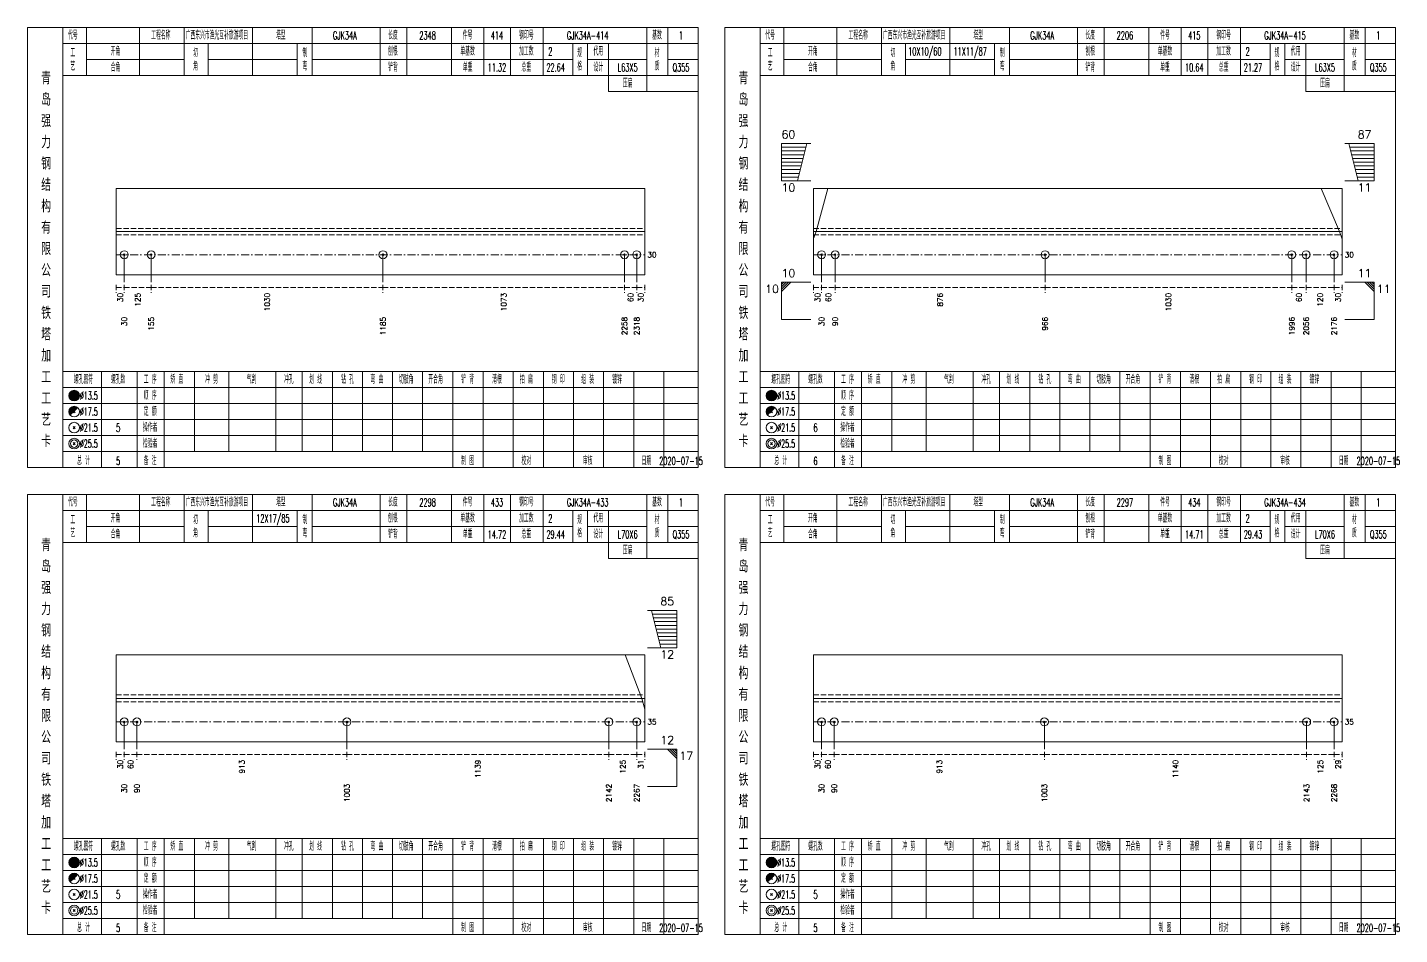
# Model space of a CAD drawing. Extents: x 0 to 2606, y -377 to 6479.
# Drawn here: x 0 to 514, y 4725 to 5065 of the extents above; entities that cross this region are included whole.
import ezdxf
from ezdxf.enums import TextEntityAlignment as Align

# ---------------------------------------------------------------- set-up
doc = ezdxf.new("R2010")
doc.units = 0
doc.header["$MEASUREMENT"] = 0
doc.linetypes.add('一点画线', pattern=[5.2, 3, -1, 0.2, -1])
doc.linetypes.add('虚线', pattern=[2.75, 2, -0.75])
doc.layers.get('0').update_dxf_attribs({"linetype": 'CONTINUOUS', "lineweight": 25})
doc.layers.add('1', color=7, linetype='CONTINUOUS', lineweight=25)
doc.layers.add('4', color=7, linetype='CONTINUOUS', lineweight=25)
doc.styles.get("Standard").update_dxf_attribs({"font": 'simplex.shx', "width": 0.7, "height": 3, "bigfont": 'gbhzfs.shx'})

msp = doc.modelspace()

# ---------------------------------------------------------------- linework, layer by layer
at = {"color": 7, "linetype": 'Continuous', "lineweight": 13}
for p, q in [((282.7, 5021.5), (293.7, 5021.5)), ((282.7, 5007.5), (282.7, 5021.5)), ((282.7, 5020.1), (291.85, 5020.1)), ((288.7, 5007.5), (292.2, 5021.5)), ((504.8, 5021.5), (493.8, 5021.5)), ((498.8, 5007.5), (495.3, 5021.5)), ((504.8, 5020.1), (495.65, 5020.1)), ((504.8, 5007.5), (504.8, 5021.5)), ((282.7, 5018.7), (291.5, 5018.7)), ((282.7, 5017.3), (291.15, 5017.3)), ((282.7, 5015.9), (290.8, 5015.9)), ((504.8, 5018.7), (496, 5018.7)), ((504.8, 5017.3), (496.35, 5017.3)), ((504.8, 5015.9), (496.7, 5015.9)), ((282.7, 5014.5), (290.45, 5014.5)), ((282.7, 5013.1), (290.1, 5013.1)), ((282.7, 5011.7), (289.75, 5011.7)), ((282.7, 5010.3), (289.4, 5010.3)), ((504.8, 5014.5), (497.05, 5014.5)), ((504.8, 5013.1), (497.4, 5013.1)), ((504.8, 5011.7), (497.75, 5011.7)), ((504.8, 5010.3), (498.1, 5010.3)), ((282.7, 5008.9), (289.05, 5008.9)), ((282.7, 5007.5), (293.7, 5007.5)), ((295.6, 4988.5), (300.09, 5004.69)), ((491.81, 4988.5), (484.99, 5004.69)), ((504.8, 5007.5), (493.8, 5007.5)), ((504.8, 5008.9), (498.45, 5008.9)), ((294.7, 4985.93), (295.6, 4988.5)), ((492.8, 4985.67), (491.81, 4988.5)), ((36.3, 4979.81), (36.3, 4969.5)), ((46.38, 4979.81), (46.38, 4969.5)), ((133.28, 4979.81), (133.28, 4969.5)), ((223.81, 4979.81), (223.81, 4969.5)), ((228.4, 4979.81), (228.4, 4969.5)), ((297.7, 4979.81), (297.7, 4969.5)), ((302.78, 4979.81), (302.78, 4969.5)), ((381.45, 4979.81), (381.45, 4969.5)), ((473.94, 4979.81), (473.94, 4969.5)), ((479.33, 4979.81), (479.33, 4969.5)), ((489.8, 4979.81), (489.8, 4969.5)), ((282.7, 4969.5), (293.7, 4969.5)), ((282.7, 4969.5), (282.7, 4955.5)), ((283.57, 4969.5), (282.7, 4968.62)), ((284.45, 4969.5), (282.7, 4967.75)), ((285.32, 4969.5), (282.7, 4966.88)), ((286.2, 4969.5), (282.7, 4966)), ((504.8, 4969.5), (493.8, 4969.5)), ((501.3, 4969.5), (504.8, 4966)), ((502.18, 4969.5), (504.8, 4966.88)), ((503.05, 4969.5), (504.8, 4967.75)), ((503.93, 4969.5), (504.8, 4968.62)), ((504.8, 4969.5), (504.8, 4955.5)), ((282.7, 4955.5), (293.7, 4955.5)), ((504.8, 4955.5), (493.8, 4955.5)), ((243.4, 4846.5), (232.4, 4846.5)), ((237.4, 4832.5), (233.9, 4846.5)), ((243.4, 4832.5), (243.4, 4846.5)), ((243.4, 4845.1), (234.25, 4845.1)), ((243.4, 4843.7), (234.6, 4843.7)), ((243.4, 4842.3), (234.95, 4842.3)), ((243.4, 4840.9), (235.3, 4840.9)), ((243.4, 4839.5), (235.65, 4839.5)), ((243.4, 4838.1), (236, 4838.1)), ((243.4, 4836.7), (236.35, 4836.7)), ((243.4, 4835.3), (236.7, 4835.3)), ((230.37, 4813.5), (224.07, 4829.79)), ((243.4, 4832.5), (232.4, 4832.5)), ((243.4, 4833.9), (237.05, 4833.9)), ((231.4, 4809.54), (230.37, 4813.5)), ((36.3, 4804.71), (36.3, 4794.5)), ((41.06, 4804.71), (41.06, 4794.5)), ((119.76, 4804.71), (119.76, 4794.5)), ((217.95, 4804.71), (217.95, 4794.5)), ((228.4, 4804.71), (228.4, 4794.5)), ((297.7, 4804.71), (297.7, 4794.5)), ((302.46, 4804.71), (302.46, 4794.5)), ((381.2, 4804.71), (381.2, 4794.5)), ((479.52, 4804.71), (479.52, 4794.5)), ((489.8, 4804.71), (489.8, 4794.5)), ((243.4, 4794.5), (232.4, 4794.5)), ((239.9, 4794.5), (243.4, 4791)), ((240.78, 4794.5), (243.4, 4791.88)), ((241.65, 4794.5), (243.4, 4792.75)), ((242.53, 4794.5), (243.4, 4793.62)), ((243.4, 4794.5), (243.4, 4780.5)), ((243.4, 4780.5), (232.4, 4780.5))]:
    msp.add_line(p, q, dxfattribs=at)
at = {"color": 7, "linetype": 'Continuous', "lineweight": 18}
for p, q in [((33.3, 5004.69), (33.3, 4972.31)), ((33.3, 5004.69), (231.4, 5004.69)), ((231.4, 5004.69), (231.4, 4972.31)), ((294.7, 5004.69), (294.7, 4972.31)), ((294.7, 5004.69), (492.8, 5004.69)), ((492.8, 5004.69), (492.8, 4972.31)), ((33.3, 4988.5), (231.4, 4988.5)), ((294.7, 4988.5), (492.8, 4988.5)), ((33.3, 4829.79), (33.3, 4797.21)), ((33.3, 4829.79), (231.4, 4829.79)), ((231.4, 4829.79), (231.4, 4797.21)), ((294.7, 4829.79), (294.7, 4797.21)), ((294.7, 4829.79), (492.8, 4829.79)), ((492.8, 4829.79), (492.8, 4797.21)), ((33.3, 4813.5), (231.4, 4813.5)), ((294.7, 4813.5), (492.8, 4813.5))]:
    msp.add_line(p, q, dxfattribs=at)
at = {"color": 1, "linetype": '虚线', "lineweight": 18}
for p, q in [((33.3, 4989.69), (231.4, 4989.69)), ((294.7, 4989.69), (492.8, 4989.69)), ((33.3, 4987.31), (231.4, 4987.31)), ((294.7, 4987.31), (492.8, 4987.31)), ((33.3, 4814.79), (231.4, 4814.79)), ((294.7, 4814.79), (492.8, 4814.79)), ((33.3, 4812.21), (231.4, 4812.21)), ((294.7, 4812.21), (492.8, 4812.21))]:
    msp.add_line(p, q, dxfattribs=at)
at = {"color": 3, "linetype": '一点画线', "lineweight": 13}
for p, q in [((33.3, 4979.81), (231.4, 4979.81)), ((294.7, 4979.81), (492.8, 4979.81)), ((33.3, 4804.71), (231.4, 4804.71)), ((294.7, 4804.71), (492.8, 4804.71))]:
    msp.add_line(p, q, dxfattribs=at)
at = {"color": 8, "linetype": '虚线', "lineweight": 9}
for p, q in [((33.3, 4968.5), (33.3, 4965.5)), ((33.3, 4967.5), (36.3, 4967.5)), ((36.3, 4968.5), (36.3, 4965.5)), ((36.3, 4968.5), (36.3, 4965.5)), ((36.3, 4967.5), (46.38, 4967.5)), ((46.38, 4968.5), (46.38, 4965.5)), ((46.38, 4968.5), (46.38, 4965.5)), ((46.38, 4967.5), (133.28, 4967.5)), ((133.28, 4968.5), (133.28, 4965.5)), ((133.28, 4968.5), (133.28, 4965.5)), ((133.28, 4967.5), (223.81, 4967.5)), ((223.81, 4968.5), (223.81, 4965.5)), ((223.81, 4968.5), (223.81, 4965.5)), ((223.81, 4967.5), (228.4, 4967.5)), ((228.4, 4968.5), (228.4, 4965.5)), ((228.4, 4968.5), (228.4, 4965.5)), ((228.4, 4967.5), (231.4, 4967.5)), ((231.4, 4968.5), (231.4, 4965.5)), ((294.7, 4968.5), (294.7, 4965.5)), ((294.7, 4967.5), (297.7, 4967.5)), ((297.7, 4968.5), (297.7, 4965.5)), ((297.7, 4968.5), (297.7, 4965.5)), ((297.7, 4967.5), (302.78, 4967.5)), ((302.78, 4968.5), (302.78, 4965.5)), ((302.78, 4968.5), (302.78, 4965.5)), ((302.78, 4967.5), (381.45, 4967.5)), ((381.45, 4968.5), (381.45, 4965.5)), ((381.45, 4968.5), (381.45, 4965.5)), ((381.45, 4967.5), (473.94, 4967.5)), ((473.94, 4968.5), (473.94, 4965.5)), ((473.94, 4968.5), (473.94, 4965.5)), ((473.94, 4967.5), (479.33, 4967.5)), ((479.33, 4968.5), (479.33, 4965.5)), ((479.33, 4968.5), (479.33, 4965.5)), ((479.33, 4967.5), (489.8, 4967.5)), ((489.8, 4968.5), (489.8, 4965.5)), ((489.8, 4968.5), (489.8, 4965.5)), ((489.8, 4967.5), (492.8, 4967.5)), ((492.8, 4968.5), (492.8, 4965.5)), ((33.3, 4793.5), (33.3, 4790.5)), ((33.3, 4792.5), (36.3, 4792.5)), ((36.3, 4793.5), (36.3, 4790.5)), ((36.3, 4793.5), (36.3, 4790.5)), ((36.3, 4792.5), (41.06, 4792.5)), ((41.06, 4793.5), (41.06, 4790.5)), ((41.06, 4793.5), (41.06, 4790.5)), ((41.06, 4792.5), (119.76, 4792.5)), ((119.76, 4793.5), (119.76, 4790.5)), ((119.76, 4793.5), (119.76, 4790.5)), ((119.76, 4792.5), (217.95, 4792.5)), ((217.95, 4793.5), (217.95, 4790.5)), ((217.95, 4793.5), (217.95, 4790.5)), ((217.95, 4792.5), (228.4, 4792.5)), ((228.4, 4793.5), (228.4, 4790.5)), ((228.4, 4793.5), (228.4, 4790.5)), ((228.4, 4792.5), (231.4, 4792.5)), ((231.4, 4793.5), (231.4, 4790.5)), ((294.7, 4793.5), (294.7, 4790.5)), ((294.7, 4792.5), (297.7, 4792.5)), ((297.7, 4793.5), (297.7, 4790.5)), ((297.7, 4793.5), (297.7, 4790.5)), ((297.7, 4792.5), (302.46, 4792.5)), ((302.46, 4793.5), (302.46, 4790.5)), ((302.46, 4793.5), (302.46, 4790.5)), ((302.46, 4792.5), (381.2, 4792.5)), ((381.2, 4793.5), (381.2, 4790.5)), ((381.2, 4793.5), (381.2, 4790.5)), ((381.2, 4792.5), (479.52, 4792.5)), ((479.52, 4793.5), (479.52, 4790.5)), ((479.52, 4793.5), (479.52, 4790.5)), ((479.52, 4792.5), (489.8, 4792.5)), ((489.8, 4793.5), (489.8, 4790.5)), ((489.8, 4793.5), (489.8, 4790.5)), ((489.8, 4792.5), (492.8, 4792.5)), ((492.8, 4793.5), (492.8, 4790.5))]:
    msp.add_line(p, q, dxfattribs=at)
at = {"layer": '1', "color": 7, "linetype": 'Continuous', "lineweight": 13}
for p, q in [((36, 4979.51), (36.6, 4980.11)), ((36.6, 4979.51), (36, 4980.11)), ((46.08, 4979.51), (46.68, 4980.11)), ((46.68, 4979.51), (46.08, 4980.11)), ((132.98, 4979.51), (133.58, 4980.11)), ((133.58, 4979.51), (132.98, 4980.11)), ((223.51, 4979.51), (224.11, 4980.11)), ((224.11, 4979.51), (223.51, 4980.11)), ((228.1, 4979.51), (228.7, 4980.11)), ((228.7, 4979.51), (228.1, 4980.11)), ((297.4, 4979.51), (298, 4980.11)), ((298, 4979.51), (297.4, 4980.11)), ((302.48, 4979.51), (303.08, 4980.11)), ((303.08, 4979.51), (302.48, 4980.11)), ((381.15, 4979.51), (381.75, 4980.11)), ((381.75, 4979.51), (381.15, 4980.11)), ((473.64, 4979.51), (474.24, 4980.11)), ((474.24, 4979.51), (473.64, 4980.11)), ((479.03, 4979.51), (479.63, 4980.11)), ((479.63, 4979.51), (479.03, 4980.11)), ((489.5, 4979.51), (490.1, 4980.11)), ((490.1, 4979.51), (489.5, 4980.11)), ((36, 4804.41), (36.6, 4805.01)), ((36.6, 4804.41), (36, 4805.01)), ((40.76, 4804.41), (41.36, 4805.01)), ((41.36, 4804.41), (40.76, 4805.01)), ((119.46, 4804.41), (120.06, 4805.01)), ((120.06, 4804.41), (119.46, 4805.01)), ((217.65, 4804.41), (218.25, 4805.01)), ((218.25, 4804.41), (217.65, 4805.01)), ((228.1, 4804.41), (228.7, 4805.01)), ((228.7, 4804.41), (228.1, 4805.01)), ((297.4, 4804.41), (298, 4805.01)), ((298, 4804.41), (297.4, 4805.01)), ((302.16, 4804.41), (302.76, 4805.01)), ((302.76, 4804.41), (302.16, 4805.01)), ((380.9, 4804.41), (381.5, 4805.01)), ((381.5, 4804.41), (380.9, 4805.01)), ((479.22, 4804.41), (479.82, 4805.01)), ((479.82, 4804.41), (479.22, 4805.01)), ((489.5, 4804.41), (490.1, 4805.01)), ((490.1, 4804.41), (489.5, 4805.01))]:
    msp.add_line(p, q, dxfattribs=at)
at = {"layer": '1', "color": 7, "linetype": 'Continuous', "lineweight": 18}
for p, q in [((33.3, 4972.31), (231.4, 4972.31)), ((294.7, 4972.31), (492.8, 4972.31)), ((33.3, 4797.21), (231.4, 4797.21)), ((294.7, 4797.21), (492.8, 4797.21))]:
    msp.add_line(p, q, dxfattribs=at)
at = {"layer": '1', "color": 7, "linetype": 'Continuous', "lineweight": 13}
for centre in [(36.3, 4979.81), (46.38, 4979.81), (133.28, 4979.81), (223.81, 4979.81), (228.4, 4979.81), (297.7, 4979.81), (302.78, 4979.81), (381.45, 4979.81), (473.94, 4979.81), (479.33, 4979.81), (489.8, 4979.81), (36.3, 4804.71), (41.06, 4804.71), (119.76, 4804.71), (217.95, 4804.71), (228.4, 4804.71), (297.7, 4804.71), (302.46, 4804.71), (381.2, 4804.71), (479.52, 4804.71), (489.8, 4804.71)]:
    msp.add_circle(centre, 1.5, dxfattribs=at)
at = {"layer": '4', "color": 1, "linetype": 'Continuous', "lineweight": 18}
for p, q in [((13.3, 4900), (13.3, 5065)), ((22.2, 5047), (22.2, 5065)), ((42, 5047), (42, 5065)), ((58.8, 5047), (58.8, 5065)), ((84.4, 5047), (84.4, 5065)), ((106.7, 5047), (106.7, 5065)), ((132.2, 5047), (132.2, 5065)), ((142.2, 5047), (142.2, 5065)), ((158.9, 5047), (158.9, 5065)), ((171.1, 5047), (171.1, 5065)), ((181.1, 5047), (181.1, 5065)), ((193.3, 5047), (193.3, 5065)), ((232.2, 5041), (232.2, 5065)), ((240, 5047), (240, 5065)), ((274.7, 4900), (274.7, 5065)), ((283.6, 5047), (283.6, 5065)), ((303.4, 5047), (303.4, 5065)), ((320.2, 5047), (320.2, 5065)), ((345.8, 5047), (345.8, 5065)), ((368.1, 5047), (368.1, 5065)), ((393.6, 5047), (393.6, 5065)), ((403.6, 5047), (403.6, 5065)), ((420.3, 5047), (420.3, 5065)), ((432.5, 5047), (432.5, 5065)), ((442.5, 5047), (442.5, 5065)), ((454.7, 5047), (454.7, 5065)), ((493.6, 5041), (493.6, 5065)), ((501.4, 5047), (501.4, 5065)), ((13.3, 5059), (251.4, 5059)), ((67.8, 5047), (67.8, 5059)), ((101.1, 5047), (101.1, 5059)), ((204.4, 5047), (204.4, 5059)), ((210, 5047), (210, 5059)), ((217.8, 5041), (217.8, 5059)), ((274.7, 5059), (512.8, 5059)), ((329.2, 5047), (329.2, 5059)), ((362.5, 5047), (362.5, 5059)), ((465.8, 5047), (465.8, 5059)), ((471.4, 5047), (471.4, 5059)), ((479.2, 5041), (479.2, 5059)), ((22.2, 5053), (58.8, 5053)), ((67.8, 5053), (101.1, 5053)), ((106.7, 5053), (204.4, 5053)), ((210, 5053), (232.2, 5053)), ((240, 5053), (251.4, 5053)), ((283.6, 5053), (320.2, 5053)), ((329.2, 5053), (362.5, 5053)), ((368.1, 5053), (465.8, 5053)), ((471.4, 5053), (493.6, 5053)), ((501.4, 5053), (512.8, 5053)), ((13.3, 5047), (251.4, 5047)), ((274.7, 5047), (512.8, 5047)), ((217.8, 5041), (251.4, 5041)), ((479.2, 5041), (512.8, 5041)), ((13.3, 4936), (251.4, 4936)), ((27.8, 4900), (27.8, 4936)), ((41.1, 4900), (41.1, 4936)), ((51.2, 4900), (51.2, 4936)), ((62.6, 4906), (62.6, 4936)), ((75.5, 4906), (75.5, 4936)), ((93.1, 4906), (93.1, 4936)), ((103, 4906), (103, 4936)), ((114.3, 4906), (114.3, 4936)), ((125.6, 4906), (125.6, 4936)), ((136.9, 4906), (136.9, 4936)), ((148.1, 4906), (148.1, 4936)), ((159.5, 4906), (159.5, 4936)), ((170.8, 4906), (170.8, 4936)), ((182.1, 4906), (182.1, 4936)), ((193.4, 4906), (193.4, 4936)), ((204.7, 4906), (204.7, 4936)), ((216, 4906), (216, 4936)), ((227.3, 4906), (227.3, 4936)), ((238.6, 4906), (238.6, 4936)), ((274.7, 4936), (512.8, 4936)), ((289.2, 4900), (289.2, 4936)), ((302.5, 4900), (302.5, 4936)), ((312.6, 4900), (312.6, 4936)), ((324, 4906), (324, 4936)), ((336.9, 4906), (336.9, 4936)), ((354.5, 4906), (354.5, 4936)), ((364.4, 4906), (364.4, 4936)), ((375.7, 4906), (375.7, 4936)), ((387, 4906), (387, 4936)), ((398.3, 4906), (398.3, 4936)), ((409.5, 4906), (409.5, 4936)), ((420.9, 4906), (420.9, 4936)), ((432.2, 4906), (432.2, 4936)), ((443.5, 4906), (443.5, 4936)), ((454.8, 4906), (454.8, 4936)), ((466.1, 4906), (466.1, 4936)), ((477.4, 4906), (477.4, 4936)), ((488.7, 4906), (488.7, 4936)), ((500, 4906), (500, 4936)), ((13.3, 4930), (251.4, 4930)), ((274.7, 4930), (512.8, 4930)), ((13.3, 4924), (251.4, 4924)), ((274.7, 4924), (512.8, 4924)), ((13.3, 4918), (251.4, 4918)), ((274.7, 4918), (512.8, 4918)), ((13.3, 4912), (251.4, 4912)), ((274.7, 4912), (512.8, 4912)), ((13.3, 4906), (251.4, 4906)), ((159.5, 4900), (159.5, 4906)), ((170.8, 4900), (170.8, 4906)), ((182.1, 4900), (182.1, 4906)), ((193.4, 4900), (193.4, 4906)), ((204.7, 4900), (204.7, 4906)), ((216, 4900), (216, 4906)), ((227.3, 4900), (227.3, 4906)), ((238.6, 4900), (238.6, 4906)), ((274.7, 4906), (512.8, 4906)), ((420.9, 4900), (420.9, 4906)), ((432.2, 4900), (432.2, 4906)), ((443.5, 4900), (443.5, 4906)), ((454.8, 4900), (454.8, 4906)), ((466.1, 4900), (466.1, 4906)), ((477.4, 4900), (477.4, 4906)), ((488.7, 4900), (488.7, 4906)), ((500, 4900), (500, 4906)), ((13.3, 4725), (13.3, 4890)), ((22.2, 4872), (22.2, 4890)), ((42, 4872), (42, 4890)), ((58.8, 4872), (58.8, 4890)), ((84.4, 4872), (84.4, 4890)), ((106.7, 4872), (106.7, 4890)), ((132.2, 4872), (132.2, 4890)), ((142.2, 4872), (142.2, 4890)), ((158.9, 4872), (158.9, 4890)), ((171.1, 4872), (171.1, 4890)), ((181.1, 4872), (181.1, 4890)), ((193.3, 4872), (193.3, 4890)), ((232.2, 4866), (232.2, 4890)), ((240, 4872), (240, 4890)), ((274.7, 4725), (274.7, 4890)), ((283.6, 4872), (283.6, 4890)), ((303.4, 4872), (303.4, 4890)), ((320.2, 4872), (320.2, 4890)), ((345.8, 4872), (345.8, 4890)), ((368.1, 4872), (368.1, 4890)), ((393.6, 4872), (393.6, 4890)), ((403.6, 4872), (403.6, 4890)), ((420.3, 4872), (420.3, 4890)), ((432.5, 4872), (432.5, 4890)), ((442.5, 4872), (442.5, 4890)), ((454.7, 4872), (454.7, 4890)), ((493.6, 4866), (493.6, 4890)), ((501.4, 4872), (501.4, 4890)), ((13.3, 4884), (251.4, 4884)), ((67.8, 4872), (67.8, 4884)), ((101.1, 4872), (101.1, 4884)), ((204.4, 4872), (204.4, 4884)), ((210, 4872), (210, 4884)), ((217.8, 4866), (217.8, 4884)), ((274.7, 4884), (512.8, 4884)), ((329.2, 4872), (329.2, 4884)), ((362.5, 4872), (362.5, 4884)), ((465.8, 4872), (465.8, 4884)), ((471.4, 4872), (471.4, 4884)), ((479.2, 4866), (479.2, 4884)), ((22.2, 4878), (58.8, 4878)), ((67.8, 4878), (101.1, 4878)), ((106.7, 4878), (204.4, 4878)), ((210, 4878), (232.2, 4878)), ((240, 4878), (251.4, 4878)), ((283.6, 4878), (320.2, 4878)), ((329.2, 4878), (362.5, 4878)), ((368.1, 4878), (465.8, 4878)), ((471.4, 4878), (493.6, 4878)), ((501.4, 4878), (512.8, 4878)), ((13.3, 4872), (251.4, 4872)), ((274.7, 4872), (512.8, 4872)), ((217.8, 4866), (251.4, 4866)), ((479.2, 4866), (512.8, 4866)), ((13.3, 4761), (251.4, 4761)), ((27.8, 4725), (27.8, 4761)), ((41.1, 4725), (41.1, 4761)), ((51.2, 4725), (51.2, 4761)), ((62.6, 4731), (62.6, 4761)), ((75.5, 4731), (75.5, 4761)), ((93.1, 4731), (93.1, 4761)), ((103, 4731), (103, 4761)), ((114.3, 4731), (114.3, 4761)), ((125.6, 4731), (125.6, 4761)), ((136.9, 4731), (136.9, 4761)), ((148.1, 4731), (148.1, 4761)), ((159.5, 4731), (159.5, 4761)), ((170.8, 4731), (170.8, 4761)), ((182.1, 4731), (182.1, 4761)), ((193.4, 4731), (193.4, 4761)), ((204.7, 4731), (204.7, 4761)), ((216, 4731), (216, 4761)), ((227.3, 4731), (227.3, 4761)), ((238.6, 4731), (238.6, 4761)), ((274.7, 4761), (512.8, 4761)), ((289.2, 4725), (289.2, 4761)), ((302.5, 4725), (302.5, 4761)), ((312.6, 4725), (312.6, 4761)), ((324, 4731), (324, 4761)), ((336.9, 4731), (336.9, 4761)), ((354.5, 4731), (354.5, 4761)), ((364.4, 4731), (364.4, 4761)), ((375.7, 4731), (375.7, 4761)), ((387, 4731), (387, 4761)), ((398.3, 4731), (398.3, 4761)), ((409.5, 4731), (409.5, 4761)), ((420.9, 4731), (420.9, 4761)), ((432.2, 4731), (432.2, 4761)), ((443.5, 4731), (443.5, 4761)), ((454.8, 4731), (454.8, 4761)), ((466.1, 4731), (466.1, 4761)), ((477.4, 4731), (477.4, 4761)), ((488.7, 4731), (488.7, 4761)), ((500, 4731), (500, 4761)), ((13.3, 4755), (251.4, 4755)), ((274.7, 4755), (512.8, 4755)), ((13.3, 4749), (251.4, 4749)), ((274.7, 4749), (512.8, 4749)), ((13.3, 4743), (251.4, 4743)), ((274.7, 4743), (512.8, 4743)), ((13.3, 4737), (251.4, 4737)), ((274.7, 4737), (512.8, 4737)), ((13.3, 4731), (251.4, 4731)), ((159.5, 4725), (159.5, 4731)), ((170.8, 4725), (170.8, 4731)), ((182.1, 4725), (182.1, 4731)), ((193.4, 4725), (193.4, 4731)), ((204.7, 4725), (204.7, 4731)), ((216, 4725), (216, 4731)), ((227.3, 4725), (227.3, 4731)), ((238.6, 4725), (238.6, 4731)), ((274.7, 4731), (512.8, 4731)), ((420.9, 4725), (420.9, 4731)), ((432.2, 4725), (432.2, 4731)), ((443.5, 4725), (443.5, 4731)), ((454.8, 4725), (454.8, 4731)), ((466.1, 4725), (466.1, 4731)), ((477.4, 4725), (477.4, 4731)), ((488.7, 4725), (488.7, 4731)), ((500, 4725), (500, 4731))]:
    msp.add_line(p, q, dxfattribs=at)
at = {"layer": '4', "color": 7, "linetype": 'Continuous', "lineweight": 13}
for p, q in [((17.3, 4926.8), (17.7, 4927.2)), ((17.7, 4926.8), (17.3, 4927.2)), ((278.7, 4926.8), (279.1, 4927.2)), ((279.1, 4926.8), (278.7, 4927.2)), ((17.1, 4914.6), (17.9, 4915.4)), ((17.9, 4914.6), (17.1, 4915.4)), ((278.5, 4914.6), (279.3, 4915.4)), ((279.3, 4914.6), (278.5, 4915.4)), ((17.1, 4908.6), (17.9, 4909.4)), ((17.9, 4908.6), (17.1, 4909.4)), ((278.5, 4908.6), (279.3, 4909.4)), ((279.3, 4908.6), (278.5, 4909.4)), ((17.3, 4751.8), (17.7, 4752.2)), ((17.7, 4751.8), (17.3, 4752.2)), ((278.7, 4751.8), (279.1, 4752.2)), ((279.1, 4751.8), (278.7, 4752.2)), ((17.1, 4739.6), (17.9, 4740.4)), ((17.9, 4739.6), (17.1, 4740.4)), ((278.5, 4739.6), (279.3, 4740.4)), ((279.3, 4739.6), (278.5, 4740.4)), ((17.1, 4733.6), (17.9, 4734.4)), ((17.9, 4733.6), (17.1, 4734.4)), ((278.5, 4733.6), (279.3, 4734.4)), ((279.3, 4733.6), (278.5, 4734.4))]:
    msp.add_line(p, q, dxfattribs=at)
at = {"layer": '4', "color": 7, "linetype": 'Continuous', "lineweight": 0}
for p, q in [((17.1, 4920.6), (17.9, 4921.4)), ((17.1, 4921.4), (17.9, 4920.6)), ((278.5, 4920.6), (279.3, 4921.4)), ((278.5, 4921.4), (279.3, 4920.6)), ((17.1, 4745.6), (17.9, 4746.4)), ((17.1, 4746.4), (17.9, 4745.6)), ((278.5, 4745.6), (279.3, 4746.4)), ((278.5, 4746.4), (279.3, 4745.6))]:
    msp.add_line(p, q, dxfattribs=at)
at = {"layer": '4', "color": 1, "linetype": 'Continuous', "lineweight": 18}
for points in [[(0, 5065), (0, 4900), (251.4, 4900), (251.4, 5065)], [(261.4, 5065), (261.4, 4900), (512.8, 4900), (512.8, 5065)], [(0, 4890), (0, 4725), (251.4, 4725), (251.4, 4890)], [(261.4, 4890), (261.4, 4725), (512.8, 4725), (512.8, 4890)]]:
    msp.add_lwpolyline(points, close=True, dxfattribs=at)
at = {"layer": '4', "color": 7, "linetype": 'Continuous', "lineweight": 13}
for centre, radius in [((17.5, 4927), 2), ((17.5, 4927), 1.8), ((17.5, 4927), 1.6), ((17.5, 4927), 1.4), ((17.5, 4927), 1.2), ((17.5, 4927), 1), ((17.5, 4927), 0.8), ((17.5, 4927), 0.6), ((278.9, 4927), 2), ((278.9, 4927), 1.8), ((278.9, 4927), 1.6), ((278.9, 4927), 1.4), ((278.9, 4927), 1.2), ((278.9, 4927), 1), ((278.9, 4927), 0.8), ((278.9, 4927), 0.6), ((17.5, 4921), 2), ((17.5, 4927), 0.4), ((17.5, 4927), 0.2), ((278.9, 4921), 2), ((278.9, 4927), 0.4), ((278.9, 4927), 0.2), ((17.5, 4915), 2), ((278.9, 4915), 2), ((17.5, 4909), 2), ((17.5, 4909), 1.4), ((278.9, 4909), 2), ((278.9, 4909), 1.4), ((17.5, 4752), 2), ((17.5, 4752), 1.8), ((17.5, 4752), 1.6), ((17.5, 4752), 1.4), ((17.5, 4752), 1.2), ((17.5, 4752), 1), ((17.5, 4752), 0.8), ((17.5, 4752), 0.6), ((278.9, 4752), 2), ((278.9, 4752), 1.8), ((278.9, 4752), 1.6), ((278.9, 4752), 1.4), ((278.9, 4752), 1.2), ((278.9, 4752), 1), ((278.9, 4752), 0.8), ((278.9, 4752), 0.6), ((17.5, 4746), 2), ((17.5, 4752), 0.4), ((17.5, 4752), 0.2), ((278.9, 4746), 2), ((278.9, 4752), 0.4), ((278.9, 4752), 0.2), ((17.5, 4740), 2), ((278.9, 4740), 2), ((17.5, 4734), 2), ((17.5, 4734), 1.4), ((278.9, 4734), 2), ((278.9, 4734), 1.4)]:
    msp.add_circle(centre, radius, dxfattribs=at)
for centre, radius in [((17.5, 4921), 1.8), ((17.5, 4921), 1.6), ((17.5, 4921), 1.4), ((278.9, 4921), 1.8), ((278.9, 4921), 1.6), ((278.9, 4921), 1.4), ((17.5, 4921), 1.2), ((17.5, 4921), 1), ((17.5, 4921), 0.8), ((17.5, 4921), 0.6), ((17.5, 4921), 0.4), ((17.5, 4921), 0.2), ((278.9, 4921), 1.2), ((278.9, 4921), 1), ((278.9, 4921), 0.8), ((278.9, 4921), 0.6), ((278.9, 4921), 0.4), ((278.9, 4921), 0.2), ((17.5, 4746), 1.8), ((17.5, 4746), 1.6), ((278.9, 4746), 1.8), ((278.9, 4746), 1.6), ((17.5, 4746), 1.4), ((17.5, 4746), 1.2), ((17.5, 4746), 1), ((17.5, 4746), 0.8), ((17.5, 4746), 0.6), ((17.5, 4746), 0.4), ((17.5, 4746), 0.2), ((278.9, 4746), 1.4), ((278.9, 4746), 1.2), ((278.9, 4746), 1), ((278.9, 4746), 0.8), ((278.9, 4746), 0.6), ((278.9, 4746), 0.4), ((278.9, 4746), 0.2)]:
    msp.add_arc(centre, radius, 45, 225, dxfattribs=at)

# ---------------------------------------------------------------- texts
at = {"color": 7, "linetype": 'Continuous', "lineweight": 13}
for s, p in [('60', (282.7, 5022.5)), ('10', (282.7, 4970.5))]:
    msp.add_text(s, height=3, dxfattribs=at).set_placement(p, align=Align.BOTTOM_LEFT)
for s, p in [('87', (503.8, 5022.5)), ('11', (503.8, 4970.5)), ('85', (242.4, 4847.5)), ('12', (242.4, 4795.5))]:
    msp.add_text(s, height=3, dxfattribs=at).set_placement(p, align=Align.BOTTOM_RIGHT)
for s, p in [('10', (282.7, 5006.5)), ('11', (505.8, 4968.5)), ('17', (244.4, 4793.5))]:
    msp.add_text(s, height=3, dxfattribs=at).set_placement(p, align=Align.TOP_LEFT)
for s, p in [('11', (503.8, 5006.5)), ('10', (281.7, 4968.5)), ('12', (242.4, 4831.5))]:
    msp.add_text(s, height=3, dxfattribs=at).set_placement(p, align=Align.TOP_RIGHT)
for s, p in [('30', (232.4, 4979.81)), ('30', (493.8, 4979.81)), ('35', (232.4, 4804.71)), ('35', (493.8, 4804.71))]:
    msp.add_text(s, height=2, dxfattribs=at).set_placement(p, align=Align.MIDDLE_LEFT)
at = {"color": 8, "linetype": 'Continuous', "lineweight": 9}
for s, p in [('30', (34.8, 4965.5)), ('125', (41.34, 4965.5)), ('1030', (89.83, 4965.5)), ('1073', (178.54, 4965.5)), ('60', (226.1, 4965.5)), ('30', (229.9, 4965.5)), ('30', (296.2, 4965.5)), ('60', (300.24, 4965.5)), ('876', (342.11, 4965.5)), ('1030', (427.69, 4965.5)), ('60', (476.64, 4965.5)), ('120', (484.56, 4965.5)), ('30', (491.3, 4965.5)), ('30', (34.8, 4790.5)), ('60', (38.68, 4790.5)), ('913', (80.41, 4790.5)), ('1139', (168.86, 4790.5)), ('125', (223.18, 4790.5)), ('31', (229.9, 4790.5)), ('30', (296.2, 4790.5)), ('60', (300.08, 4790.5)), ('913', (341.83, 4790.5)), ('1140', (430.36, 4790.5)), ('125', (484.66, 4790.5)), ('29', (491.3, 4790.5))]:
    msp.add_text(s, height=2, rotation=90, dxfattribs=at).set_placement(p, align=Align.MIDDLE_RIGHT)
at = {"layer": '1', "color": 7, "linetype": 'Continuous', "lineweight": 13}
for s, p in [('30', (36.3, 4956.5)), ('155', (46.38, 4956.5)), ('1185', (133.28, 4956.5)), ('2258', (223.81, 4956.5)), ('2318', (228.4, 4956.5)), ('30', (297.7, 4956.5)), ('90', (302.78, 4956.5)), ('966', (381.45, 4956.5)), ('1996', (473.94, 4956.5)), ('2056', (479.33, 4956.5)), ('2176', (489.8, 4956.5)), ('30', (36.3, 4781.5)), ('90', (41.06, 4781.5)), ('1003', (119.76, 4781.5)), ('2142', (217.95, 4781.5)), ('2267', (228.4, 4781.5)), ('30', (297.7, 4781.5)), ('90', (302.46, 4781.5)), ('1003', (381.2, 4781.5)), ('2143', (479.52, 4781.5)), ('2268', (489.8, 4781.5))]:
    msp.add_text(s, height=2, rotation=90, dxfattribs=at).set_placement(p, align=Align.MIDDLE_RIGHT)
at = {"layer": '4', "color": 1, "linetype": 'Continuous', "lineweight": 13}
for s, height, width, p in [('代号', 3, 0.6, (17, 5062)), ('工程名称', 3, 0.6, (50, 5062)), ('广西东兴市渔光互补旅游项目', 3, 0.6, (71, 5062)), ('塔型', 3, 0.6, (95, 5062)), ('GJK34A', 3, 0.6, (119, 5062)), ('长度', 3, 0.6, (137, 5062)), ('2348', 3, 0.6, (150, 5062)), ('件号', 3, 0.6, (165, 5062)), ('414', 3, 0.6, (176, 5062)), ('钢印号', 3, 0.6, (187, 5062)), ('GJK34A-414', 3, 0.6, (210, 5062)), ('基数', 3, 0.6, (236, 5062)), ('1', 3, 0.6, (245, 5062)), ('代号', 3, 0.6, (278.4, 5062)), ('工程名称', 3, 0.6, (311.4, 5062)), ('广西东兴市渔光互补旅游项目', 3, 0.6, (332.4, 5062)), ('塔型', 3, 0.6, (356.4, 5062)), ('GJK34A', 3, 0.6, (380.4, 5062)), ('长度', 3, 0.6, (398.4, 5062)), ('2206', 3, 0.6, (411.4, 5062)), ('件号', 3, 0.6, (426.4, 5062)), ('415', 3, 0.6, (437.4, 5062)), ('钢印号', 3, 0.6, (448.4, 5062)), ('GJK34A-415', 3, 0.6, (471.4, 5062)), ('基数', 3, 0.6, (497.4, 5062)), ('1', 3, 0.6, (506.4, 5062)), ('工', 3, 0.6, (17, 5055.4)), ('开角', 3, 0.6, (33, 5056)), ('切', 3, 0.6, (63, 5055.4)), ('制', 3, 0.6, (104, 5055.4)), ('刨根', 3, 0.6, (137, 5056)), ('单基数', 3, 0.6, (165, 5056)), ('加工数', 3, 0.6, (187, 5056)), ('2', 3, 0.6, (196, 5056)), ('规', 3, 0.6, (207, 5055.4)), ('代用', 3, 0.6, (214, 5056)), ('材', 3, 0.6, (236, 5055.4)), ('工', 3, 0.6, (278.4, 5055.4)), ('开角', 3, 0.6, (294.4, 5056)), ('切', 3, 0.6, (324.4, 5055.4)), ('10X10/60', 3, 0.6, (336.4, 5056)), ('11X11/87', 3, 0.6, (353.4, 5056)), ('制', 3, 0.6, (365.4, 5055.4)), ('刨根', 3, 0.6, (398.4, 5056)), ('单基数', 3, 0.6, (426.4, 5056)), ('加工数', 3, 0.6, (448.4, 5056)), ('2', 3, 0.6, (457.4, 5056)), ('规', 3, 0.6, (468.4, 5055.4)), ('代用', 3, 0.6, (475.4, 5056)), ('材', 3, 0.6, (497.4, 5055.4)), ('艺', 3, 0.6, (17, 5050.4)), ('合角', 3, 0.6, (33, 5050)), ('角', 3, 0.6, (63, 5050.4)), ('弯', 3, 0.6, (104, 5050.4)), ('铲背', 3, 0.6, (137, 5050)), ('单重', 3, 0.6, (165, 5050)), ('11.32', 3, 0.6, (176, 5050)), ('总重', 3, 0.6, (187, 5050)), ('22.64', 3, 0.6, (198, 5050)), ('格', 3, 0.6, (207, 5050.4)), ('设计', 3, 0.6, (214, 5050)), ('L63X5', 3, 0.6, (225, 5050)), ('质', 3, 0.6, (236, 5050.4)), ('Q355', 3, 0.6, (245, 5050)), ('艺', 3, 0.6, (278.4, 5050.4)), ('合角', 3, 0.6, (294.4, 5050)), ('角', 3, 0.6, (324.4, 5050.4)), ('弯', 3, 0.6, (365.4, 5050.4)), ('铲背', 3, 0.6, (398.4, 5050)), ('单重', 3, 0.6, (426.4, 5050)), ('10.64', 3, 0.6, (437.4, 5050)), ('总重', 3, 0.6, (448.4, 5050)), ('21.27', 3, 0.6, (459.4, 5050)), ('格', 3, 0.6, (468.4, 5050.4)), ('设计', 3, 0.6, (475.4, 5050)), ('L63X5', 3, 0.6, (486.4, 5050)), ('质', 3, 0.6, (497.4, 5050.4)), ('Q355', 3, 0.6, (506.4, 5050)), ('青', 4.6, 0.8, (7, 5046)), ('压扁', 3, 0.6, (225, 5044)), ('青', 4.6, 0.8, (268.4, 5046)), ('压扁', 3, 0.6, (486.4, 5044)), ('岛', 4.6, 0.8, (7, 5038)), ('岛', 4.6, 0.8, (268.4, 5038)), ('强', 4.6, 0.8, (7, 5030)), ('强', 4.6, 0.8, (268.4, 5030)), ('力', 4.6, 0.8, (7, 5022)), ('力', 4.6, 0.8, (268.4, 5022)), ('钢', 4.6, 0.8, (7, 5014)), ('钢', 4.6, 0.8, (268.4, 5014)), ('结', 4.6, 0.8, (7, 5006)), ('结', 4.6, 0.8, (268.4, 5006)), ('构', 4.6, 0.8, (7, 4998)), ('构', 4.6, 0.8, (268.4, 4998)), ('有', 4.6, 0.8, (7, 4990)), ('有', 4.6, 0.8, (268.4, 4990)), ('限', 4.6, 0.8, (7, 4982)), ('限', 4.6, 0.8, (268.4, 4982)), ('公', 4.6, 0.8, (7, 4974)), ('公', 4.6, 0.8, (268.4, 4974)), ('司', 4.6, 0.8, (7, 4966)), ('司', 4.6, 0.8, (268.4, 4966)), ('铁', 4.6, 0.8, (7, 4958)), ('铁', 4.6, 0.8, (268.4, 4958)), ('塔', 4.6, 0.8, (7, 4950)), ('塔', 4.6, 0.8, (268.4, 4950)), ('加', 4.6, 0.8, (7, 4942)), ('加', 4.6, 0.8, (268.4, 4942)), ('工', 4.6, 0.8, (7, 4934)), ('螺孔图符', 3, 0.6, (21, 4933)), ('螺孔数', 3, 0.6, (34, 4933)), ('工 序', 3, 0.6, (46, 4933)), ('矫 直', 3, 0.6, (56, 4933)), ('冲 剪', 3, 0.6, (69, 4933)), ('气割', 3, 0.6, (84, 4933)), ('冲孔', 3, 0.6, (98, 4933)), ('划 线', 3, 0.6, (108, 4933)), ('钻 孔', 3, 0.6, (120, 4933)), ('弯 曲', 3, 0.6, (131, 4933)), ('切肢角', 3, 0.6, (142, 4933)), ('开合角', 3, 0.6, (153, 4933)), ('铲 背', 3, 0.6, (165, 4933)), ('清根', 3, 0.6, (176, 4933)), ('拍 扁', 3, 0.6, (187, 4933)), ('钢 印', 3, 0.6, (199, 4933)), ('组 装', 3, 0.6, (210, 4933)), ('镀锌', 3, 0.6, (221, 4933)), ('工', 4.6, 0.8, (268.4, 4934)), ('螺孔图符', 3, 0.6, (282.4, 4933)), ('螺孔数', 3, 0.6, (295.4, 4933)), ('工 序', 3, 0.6, (307.4, 4933)), ('矫 直', 3, 0.6, (317.4, 4933)), ('冲 剪', 3, 0.6, (330.4, 4933)), ('气割', 3, 0.6, (345.4, 4933)), ('冲孔', 3, 0.6, (359.4, 4933)), ('划 线', 3, 0.6, (369.4, 4933)), ('钻 孔', 3, 0.6, (381.4, 4933)), ('弯 曲', 3, 0.6, (392.4, 4933)), ('切肢角', 3, 0.6, (403.4, 4933)), ('开合角', 3, 0.6, (414.4, 4933)), ('铲 背', 3, 0.6, (426.4, 4933)), ('清根', 3, 0.6, (437.4, 4933)), ('拍 扁', 3, 0.6, (448.4, 4933)), ('钢 印', 3, 0.6, (460.4, 4933)), ('组 装', 3, 0.6, (471.4, 4933)), ('镀锌', 3, 0.6, (482.4, 4933)), ('工', 4.6, 0.8, (7, 4926)), ('%%C13.5', 3, 0.5, (23, 4927)), ('顺 序', 3, 0.6, (46, 4927)), ('工', 4.6, 0.8, (268.4, 4926)), ('%%C13.5', 3, 0.5, (284.4, 4927)), ('顺 序', 3, 0.6, (307.4, 4927)), ('%%C17.5', 3, 0.5, (23, 4921)), ('定 额', 3, 0.6, (46, 4921)), ('%%C17.5', 3, 0.5, (284.4, 4921)), ('定 额', 3, 0.6, (307.4, 4921)), ('艺', 4.6, 0.8, (7, 4918)), ('艺', 4.6, 0.8, (268.4, 4918)), ('卡', 4.6, 0.8, (7, 4910)), ('%%C21.5', 3, 0.5, (23, 4915)), ('5', 3.2, 0.6, (34, 4915)), ('操作者', 3, 0.6, (46, 4915)), ('卡', 4.6, 0.8, (268.4, 4910)), ('%%C21.5', 3, 0.5, (284.4, 4915)), ('6', 3.2, 0.6, (295.4, 4915)), ('操作者', 3, 0.6, (307.4, 4915)), ('%%C25.5', 3, 0.5, (23, 4909)), ('检验者', 3, 0.6, (46, 4909)), ('%%C25.5', 3, 0.5, (284.4, 4909)), ('检验者', 3, 0.6, (307.4, 4909)), ('总 计', 3, 0.6, (21, 4902.5)), ('5', 3, 0.6, (34, 4902.5)), ('备 注', 3, 0.6, (46, 4902.5)), ('制 图', 3, 0.6, (165, 4902.5)), ('校对', 3, 0.6, (187, 4902.5)), ('审核', 3, 0.6, (210, 4902.5)), ('日期', 3, 0.6, (232, 4902.5)), ('2020-07-15', 3, 0.6, (245, 4902.5)), ('总 计', 3, 0.6, (282.4, 4902.5)), ('6', 3, 0.6, (295.4, 4902.5)), ('备 注', 3, 0.6, (307.4, 4902.5)), ('制 图', 3, 0.6, (426.4, 4902.5)), ('校对', 3, 0.6, (448.4, 4902.5)), ('审核', 3, 0.6, (471.4, 4902.5)), ('日期', 3, 0.6, (493.4, 4902.5)), ('2020-07-15', 3, 0.6, (506.4, 4902.5)), ('代号', 3, 0.6, (17, 4887)), ('工程名称', 3, 0.6, (50, 4887)), ('广西东兴市渔光互补旅游项目', 3, 0.6, (71, 4887)), ('塔型', 3, 0.6, (95, 4887)), ('GJK34A', 3, 0.6, (119, 4887)), ('长度', 3, 0.6, (137, 4887)), ('2298', 3, 0.6, (150, 4887)), ('件号', 3, 0.6, (165, 4887)), ('433', 3, 0.6, (176, 4887)), ('钢印号', 3, 0.6, (187, 4887)), ('GJK34A-433', 3, 0.6, (210, 4887)), ('基数', 3, 0.6, (236, 4887)), ('1', 3, 0.6, (245, 4887)), ('代号', 3, 0.6, (278.4, 4887)), ('工程名称', 3, 0.6, (311.4, 4887)), ('广西东兴市渔光互补旅游项目', 3, 0.6, (332.4, 4887)), ('塔型', 3, 0.6, (356.4, 4887)), ('GJK34A', 3, 0.6, (380.4, 4887)), ('长度', 3, 0.6, (398.4, 4887)), ('2297', 3, 0.6, (411.4, 4887)), ('件号', 3, 0.6, (426.4, 4887)), ('434', 3, 0.6, (437.4, 4887)), ('钢印号', 3, 0.6, (448.4, 4887)), ('GJK34A-434', 3, 0.6, (471.4, 4887)), ('基数', 3, 0.6, (497.4, 4887)), ('1', 3, 0.6, (506.4, 4887)), ('工', 3, 0.6, (17, 4880.4)), ('开角', 3, 0.6, (33, 4881)), ('切', 3, 0.6, (63, 4880.4)), ('12X17/85', 3, 0.6, (92, 4881)), ('制', 3, 0.6, (104, 4880.4)), ('刨根', 3, 0.6, (137, 4881)), ('单基数', 3, 0.6, (165, 4881)), ('加工数', 3, 0.6, (187, 4881)), ('2', 3, 0.6, (196, 4881)), ('规', 3, 0.6, (207, 4880.4)), ('代用', 3, 0.6, (214, 4881)), ('材', 3, 0.6, (236, 4880.4)), ('工', 3, 0.6, (278.4, 4880.4)), ('开角', 3, 0.6, (294.4, 4881)), ('切', 3, 0.6, (324.4, 4880.4)), ('制', 3, 0.6, (365.4, 4880.4)), ('刨根', 3, 0.6, (398.4, 4881)), ('单基数', 3, 0.6, (426.4, 4881)), ('加工数', 3, 0.6, (448.4, 4881)), ('2', 3, 0.6, (457.4, 4881)), ('规', 3, 0.6, (468.4, 4880.4)), ('代用', 3, 0.6, (475.4, 4881)), ('材', 3, 0.6, (497.4, 4880.4)), ('艺', 3, 0.6, (17, 4875.4)), ('合角', 3, 0.6, (33, 4875)), ('角', 3, 0.6, (63, 4875.4)), ('弯', 3, 0.6, (104, 4875.4)), ('铲背', 3, 0.6, (137, 4875)), ('单重', 3, 0.6, (165, 4875)), ('14.72', 3, 0.6, (176, 4875)), ('总重', 3, 0.6, (187, 4875)), ('29.44', 3, 0.6, (198, 4875)), ('格', 3, 0.6, (207, 4875.4)), ('设计', 3, 0.6, (214, 4875)), ('L70X6', 3, 0.6, (225, 4875)), ('质', 3, 0.6, (236, 4875.4)), ('Q355', 3, 0.6, (245, 4875)), ('艺', 3, 0.6, (278.4, 4875.4)), ('合角', 3, 0.6, (294.4, 4875)), ('角', 3, 0.6, (324.4, 4875.4)), ('弯', 3, 0.6, (365.4, 4875.4)), ('铲背', 3, 0.6, (398.4, 4875)), ('单重', 3, 0.6, (426.4, 4875)), ('14.71', 3, 0.6, (437.4, 4875)), ('总重', 3, 0.6, (448.4, 4875)), ('29.43', 3, 0.6, (459.4, 4875)), ('格', 3, 0.6, (468.4, 4875.4)), ('设计', 3, 0.6, (475.4, 4875)), ('L70X6', 3, 0.6, (486.4, 4875)), ('质', 3, 0.6, (497.4, 4875.4)), ('Q355', 3, 0.6, (506.4, 4875)), ('青', 4.6, 0.8, (7, 4871)), ('青', 4.6, 0.8, (268.4, 4871)), ('岛', 4.6, 0.8, (7, 4863)), ('压扁', 3, 0.6, (225, 4869)), ('岛', 4.6, 0.8, (268.4, 4863)), ('压扁', 3, 0.6, (486.4, 4869)), ('强', 4.6, 0.8, (7, 4855)), ('强', 4.6, 0.8, (268.4, 4855)), ('力', 4.6, 0.8, (7, 4847)), ('力', 4.6, 0.8, (268.4, 4847)), ('钢', 4.6, 0.8, (7, 4839)), ('钢', 4.6, 0.8, (268.4, 4839)), ('结', 4.6, 0.8, (7, 4831)), ('结', 4.6, 0.8, (268.4, 4831)), ('构', 4.6, 0.8, (7, 4823)), ('构', 4.6, 0.8, (268.4, 4823)), ('有', 4.6, 0.8, (7, 4815)), ('有', 4.6, 0.8, (268.4, 4815)), ('限', 4.6, 0.8, (7, 4807)), ('限', 4.6, 0.8, (268.4, 4807)), ('公', 4.6, 0.8, (7, 4799)), ('公', 4.6, 0.8, (268.4, 4799)), ('司', 4.6, 0.8, (7, 4791)), ('司', 4.6, 0.8, (268.4, 4791)), ('铁', 4.6, 0.8, (7, 4783)), ('铁', 4.6, 0.8, (268.4, 4783)), ('塔', 4.6, 0.8, (7, 4775)), ('塔', 4.6, 0.8, (268.4, 4775)), ('加', 4.6, 0.8, (7, 4767)), ('加', 4.6, 0.8, (268.4, 4767)), ('工', 4.6, 0.8, (7, 4759)), ('螺孔图符', 3, 0.6, (21, 4758)), ('螺孔数', 3, 0.6, (34, 4758)), ('工 序', 3, 0.6, (46, 4758)), ('矫 直', 3, 0.6, (56, 4758)), ('冲 剪', 3, 0.6, (69, 4758)), ('气割', 3, 0.6, (84, 4758)), ('冲孔', 3, 0.6, (98, 4758)), ('划 线', 3, 0.6, (108, 4758)), ('钻 孔', 3, 0.6, (120, 4758)), ('弯 曲', 3, 0.6, (131, 4758)), ('切肢角', 3, 0.6, (142, 4758)), ('开合角', 3, 0.6, (153, 4758)), ('铲 背', 3, 0.6, (165, 4758)), ('清根', 3, 0.6, (176, 4758)), ('拍 扁', 3, 0.6, (187, 4758)), ('钢 印', 3, 0.6, (199, 4758)), ('组 装', 3, 0.6, (210, 4758)), ('镀锌', 3, 0.6, (221, 4758)), ('工', 4.6, 0.8, (268.4, 4759)), ('螺孔图符', 3, 0.6, (282.4, 4758)), ('螺孔数', 3, 0.6, (295.4, 4758)), ('工 序', 3, 0.6, (307.4, 4758)), ('矫 直', 3, 0.6, (317.4, 4758)), ('冲 剪', 3, 0.6, (330.4, 4758)), ('气割', 3, 0.6, (345.4, 4758)), ('冲孔', 3, 0.6, (359.4, 4758)), ('划 线', 3, 0.6, (369.4, 4758)), ('钻 孔', 3, 0.6, (381.4, 4758)), ('弯 曲', 3, 0.6, (392.4, 4758)), ('切肢角', 3, 0.6, (403.4, 4758)), ('开合角', 3, 0.6, (414.4, 4758)), ('铲 背', 3, 0.6, (426.4, 4758)), ('清根', 3, 0.6, (437.4, 4758)), ('拍 扁', 3, 0.6, (448.4, 4758)), ('钢 印', 3, 0.6, (460.4, 4758)), ('组 装', 3, 0.6, (471.4, 4758)), ('镀锌', 3, 0.6, (482.4, 4758)), ('工', 4.6, 0.8, (7, 4751)), ('%%C13.5', 3, 0.5, (23, 4752)), ('顺 序', 3, 0.6, (46, 4752)), ('工', 4.6, 0.8, (268.4, 4751)), ('%%C13.5', 3, 0.5, (284.4, 4752)), ('顺 序', 3, 0.6, (307.4, 4752)), ('%%C17.5', 3, 0.5, (23, 4746)), ('定 额', 3, 0.6, (46, 4746)), ('%%C17.5', 3, 0.5, (284.4, 4746)), ('定 额', 3, 0.6, (307.4, 4746)), ('艺', 4.6, 0.8, (7, 4743)), ('艺', 4.6, 0.8, (268.4, 4743)), ('卡', 4.6, 0.8, (7, 4735)), ('%%C21.5', 3, 0.5, (23, 4740)), ('5', 3.2, 0.6, (34, 4740)), ('操作者', 3, 0.6, (46, 4740)), ('卡', 4.6, 0.8, (268.4, 4735)), ('%%C21.5', 3, 0.5, (284.4, 4740)), ('5', 3.2, 0.6, (295.4, 4740)), ('操作者', 3, 0.6, (307.4, 4740)), ('%%C25.5', 3, 0.5, (23, 4734)), ('检验者', 3, 0.6, (46, 4734)), ('%%C25.5', 3, 0.5, (284.4, 4734)), ('检验者', 3, 0.6, (307.4, 4734)), ('总 计', 3, 0.6, (21, 4727.5)), ('5', 3, 0.6, (34, 4727.5)), ('备 注', 3, 0.6, (46, 4727.5)), ('制 图', 3, 0.6, (165, 4727.5)), ('校对', 3, 0.6, (187, 4727.5)), ('审核', 3, 0.6, (210, 4727.5)), ('日期', 3, 0.6, (232, 4727.5)), ('2020-07-15', 3, 0.6, (245, 4727.5)), ('总 计', 3, 0.6, (282.4, 4727.5)), ('5', 3, 0.6, (295.4, 4727.5)), ('备 注', 3, 0.6, (307.4, 4727.5)), ('制 图', 3, 0.6, (426.4, 4727.5)), ('校对', 3, 0.6, (448.4, 4727.5)), ('审核', 3, 0.6, (471.4, 4727.5)), ('日期', 3, 0.6, (493.4, 4727.5)), ('2020-07-15', 3, 0.6, (506.4, 4727.5))]:
    msp.add_text(s, height=height, dxfattribs=dict(at, width=width)).set_placement(p, align=Align.MIDDLE_CENTER)

doc.saveas('drawing.dxf')
